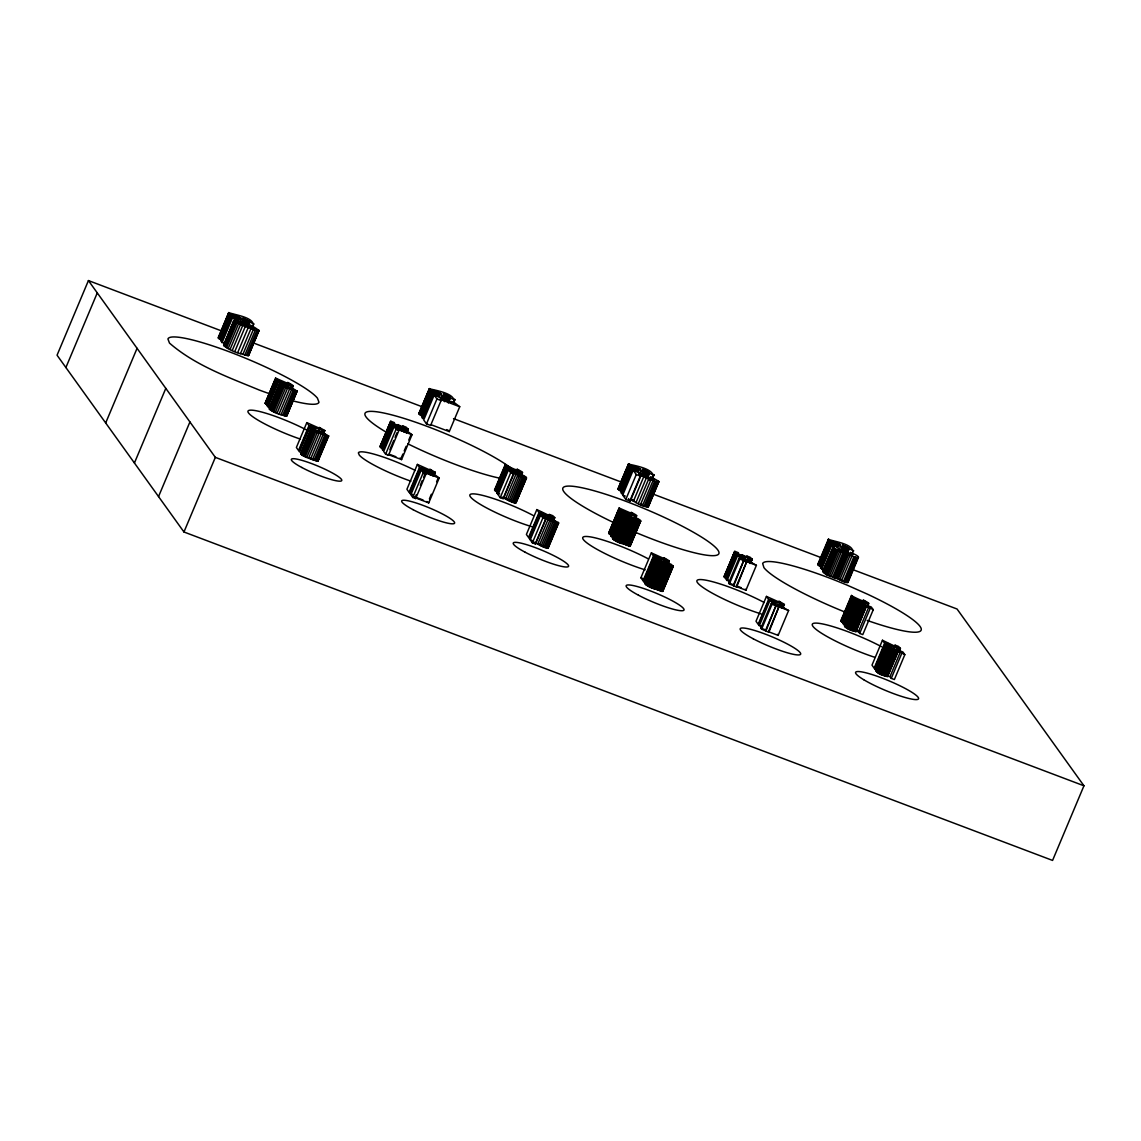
<?xml version="1.0" encoding="UTF-8"?>
<svg xmlns="http://www.w3.org/2000/svg" width="1141" height="1141" viewBox="0 0 1141 1141"><rect width="100%" height="100%" fill="white"/><g stroke="black" fill="none" stroke-linecap="round" stroke-linejoin="round"><path stroke-width="1.5" d="M306.829 422.612L321.363 429.144L319.152 427.404C334.698 435.491 312.948 427.518 310.851 425.065L312.106 426.805L308.983 425.622L306.829 422.612L296.375 447.486L298.528 450.495L308.983 425.622M417.378 464.401L431.911 470.933L429.701 469.208C445.247 477.295 423.496 469.322 421.4 466.869L422.655 468.594L419.531 467.425L417.378 464.401L406.909 489.289L409.077 492.299L419.531 467.425M502.097 497.091C504.165 498.146 516.859 505.677 515.005 501.527M526.457 478.008L524.389 475.84L520.852 474.556L523.063 476.296L521.095 475.826L508.515 469.764L498.061 494.638L500.214 497.661L503.338 498.831L513.792 473.957L512.551 472.217L520.924 476.496L526.457 478.008L516.003 502.881M535.514 544L532.391 542.831L530.237 539.807L540.691 514.933L555.225 521.466L553.014 519.726C568.56 527.812 546.81 519.854 544.728 517.386L545.969 519.126L535.514 544L534.259 542.26C537.183 543.473 546.753 550.005 547.709 547.152M553.257 521.023L554.826 517.615L552.729 515.661L549.178 514.377L551.388 516.117L549.434 515.646L536.841 509.585L526.386 534.459L528.554 537.468L539.008 512.594L536.841 509.585M649.486 480.19L650.798 477.081L653.95 479.562L633.184 470.235L622.715 495.108L625.81 499.416L630.26 501.099L640.714 476.225L638.931 473.743L640.843 474.813L630.388 499.687C635.138 501.569 644.323 508.472 648.159 506.148M650.798 477.081C672.463 487.564 644.237 478.607 640.843 474.813M651.354 552.886L665.888 559.404L663.677 557.678C679.223 565.765 657.473 557.792 655.39 555.339L656.631 557.065L653.508 555.895L651.354 552.886L640.9 577.76L643.053 580.769L653.508 555.895M766.452 596.401L781 602.933L778.79 601.193C794.321 609.28 772.571 601.321 770.489 598.854L771.73 600.594L768.62 599.41L766.452 596.401L755.998 621.274L758.166 624.284L768.62 599.41M899.094 651.611L900.434 648.288L898.338 646.334L894.786 645.05L896.997 646.79L895.029 646.319L882.449 640.258L871.995 665.146L874.163 668.155L884.617 643.282L882.449 640.258M221.796 331.004L88.427 280.572L57.05 355.208L183.958 531.991L1052.572 860.428L1083.95 785.792L957.042 609.009L853.668 569.93M65.893 367.516L97.27 292.895M105.685 422.954L137.063 348.319M134.424 462.989L165.802 388.368M221.91 340.674L218.159 337.736L228.756 312.591C235.132 315.101 256.625 317.483 252.86 327.21M218.359 338.164L228.756 312.591M218.858 338.692L228.813 313.276M219.614 339.291L230.068 314.417L229.312 313.818M220.627 339.961L231.081 315.073L230.068 314.417M231.48 316.485L232.479 317.883L238.697 320.236L237.699 318.852L231.48 316.485L221.012 341.373L225.134 343.94M222.566 339.119L227.786 326.683M229.099 323.573L232.365 315.8L231.081 315.073M222.024 342.756L232.479 317.883M158.542 496.577L189.919 421.956M223.565 345.21L234.019 320.336C242.377 321.548 252.403 324.928 259.007 330.619L248.553 355.493C240.509 354.166 229.041 350.915 223.807 344.953L234.262 320.079M223.764 345.694L234.019 320.336M225.818 341.829L234.96 320.05M224.378 346.351L234.832 321.477L234.233 320.821M225.305 347.049L235.773 322.176L234.832 321.477M226.56 347.805L237.014 322.932L235.773 322.176M237.613 321.805L238.911 318.696L245.429 320.321L242.819 317.982L249.551 321.648L248.225 325.456M228.129 348.618L238.583 323.744L237.014 322.932M239.738 322.589L241.051 319.466M230.026 349.503L240.48 324.629L238.583 323.744M241.379 323.103L242.691 319.993M242.605 323.416L243.903 320.307M243.375 323.716L245.329 319.052M232.251 350.458L242.705 325.584L255.299 330.234L259.007 330.619M243.889 323.531L245.344 319.865M244.117 323.431L245.429 320.321M244.431 324.215L246.399 319.551M245.372 324.7L247.326 320.036M234.804 351.499L245.258 326.611M246.156 325.142L248.11 320.478M247.44 324.001L248.752 320.892M247.911 324.386L249.223 321.277M248.239 324.757L249.551 321.648M237.685 352.612L248.153 327.738M240.466 353.639L250.92 328.765M242.848 354.466L253.302 329.592M244.83 355.108L255.299 330.234M246.413 355.536L256.868 330.662M247.568 355.75L258.037 330.876M258.793 330.12L248.553 355.493M248.296 355.75L258.75 330.861M183.958 531.991L215.335 457.356L88.427 280.572M268.62 405.925L265.154 403.258L275.58 378.099L289.771 384.303L287.632 382.406C304.148 390.65 276.692 381.607 275.58 378.099M275.252 379.368L265.154 403.258M265.397 403.686L275.851 378.798M265.767 404.099L276.222 379.226M266.281 404.527L276.735 379.653M266.923 404.984L277.391 380.11M279.089 381.051L268.106 407.109L267.408 406.125L278.176 380.581M269.176 408.82L279.816 383.761L291.055 387.455L297.131 391.149L286.676 416.023C281.699 415.31 271.159 412.229 269.846 408.621L280.301 383.747M269.333 409.163L279.816 383.761M269.761 409.619L279.787 384.289M270.403 410.104L280.871 385.23L280.215 384.745M271.287 410.632L281.741 385.758L280.871 385.23M272.385 411.202L282.84 386.328L281.741 385.758M273.712 411.83L284.166 386.956L282.84 386.328M284.366 386.228L285.664 383.119M285.079 386.713L286.377 383.604M275.266 412.5L285.721 387.626L297.131 391.149M287.375 387.854L288.673 384.745M277.049 413.213L287.503 388.339M279.074 413.998L289.529 389.124M290.47 388.995L291.768 385.886M291.112 389.138L292.41 386.029M291.568 389.181L292.88 386.072M281.014 414.725L291.468 389.837M291.854 389.138L293.266 385.672M282.683 415.31L293.137 390.422M284.08 415.752L294.535 390.878M285.179 416.051L295.633 391.178M286.762 413.67L288.73 409.006M291.34 402.787L294.606 395.014M285.992 416.194L296.446 391.32M286.676 416.023L296.988 390.793M286.491 416.194L296.96 391.32M309.382 426.178L298.928 451.052L299.627 452.021L310.081 427.148L309.382 426.178L314.445 428.802L310.081 427.148M300.711 453.733L311.336 428.688L322.589 432.382L328.665 436.062L318.025 461.121C315.315 461.007 297.901 454.845 302.18 453.69M300.853 454.089L311.336 428.688M301.367 453.548L311.835 428.674M301.281 454.546L311.308 429.216M301.937 455.031L312.392 430.157L311.735 429.658M312.991 430.071L314.303 426.962M302.807 455.559L313.262 430.685L312.392 430.157M303.905 456.129L314.36 431.255L313.262 430.685M314.788 430.998L316.1 427.889M305.232 456.757L315.686 431.869L314.36 431.255M306.786 457.413L317.241 432.539L328.665 436.062M317.925 432.439L319.223 429.33M308.583 458.14L319.038 433.266M310.594 458.924L321.063 434.051M321.434 433.737L322.746 430.628M323.331 433.437L324.629 430.328M312.534 459.638L323.003 434.764M323.231 434.051L324.8 430.642M314.217 460.222L324.672 435.349M315.601 460.679L326.055 435.791M316.699 460.964L327.153 436.09M319.594 455.487L318.025 461.121M320.906 452.378L322.86 447.714M324.828 443.05L327.438 436.832M317.526 461.121L327.98 436.247M318.054 460.593L328.508 435.719M382.606 448.898L380.024 446.431L390.807 421.257L394.387 422.612L394.144 423.625L396.797 424.994L398.295 425.351L397.938 424.609L404.285 427.704L402.531 425.85L406.011 427.105L408.164 429.116L406.881 432.439M380.053 446.716L390.807 421.257M380.295 447.129L390.479 421.542M380.666 447.543L390.75 422.241M381.18 447.985L391.121 422.669M381.821 448.427L392.276 423.553L391.634 423.097M392.276 423.553L393.075 424.024L382.306 449.568L383.005 450.552L393.46 425.679L392.761 424.694L397.824 427.319L393.46 425.679M392.675 427.604L393.973 424.495L393.075 424.024M412.029 434.735L408.435 432.011L394.13 426.606L383.676 451.479L385.615 454.189L388.496 455.273L398.951 430.399L398.352 429.558L412.029 434.735L401.575 459.609L387.897 454.432L388.496 455.273M385.615 454.189L396.07 429.316L394.13 426.606M396.84 429.358L398.152 426.249L408.193 429.33M397.553 429.572L398.851 426.463M398.109 429.715L399.407 426.606M389.851 449.768L393.773 440.44M395.086 437.331L397.039 432.667M398.523 429.786L399.821 426.677M399.008 429.786L400.562 426.563M399.978 430.157L401.275 427.048M401.019 430.713L402.317 427.604M402.274 431.298L403.572 428.189M403.629 431.854L404.927 428.745M404.57 432.197L405.868 429.087M405.369 432.439L406.667 429.33M406.011 432.582L407.308 429.472M406.467 432.624L407.979 428.802M406.738 432.582L408.164 429.116M429.358 388.753L433.109 391.705L422.655 416.579L418.89 413.627L429.358 388.753C435.448 390.393 457.398 393.602 453.605 403.115M418.89 413.627L429.487 388.496M419.089 414.055L429.544 389.181M401.575 459.609L400.919 458.711L402.887 454.047M404.199 450.937L406.153 446.274M408.763 440.055L410.731 435.391M419.588 414.597L430.043 389.723M420.344 415.196L430.813 390.322M421.371 415.852L431.826 390.978M432.211 392.39L421.756 417.264L422.755 418.661L433.209 393.788L432.211 392.39L438.444 394.743L439.442 396.141L433.209 393.788M459.737 406.724L454.617 402.844L450.766 401.39L451.651 402.63L434.165 395.114L423.71 419.988L426.492 423.867L430.613 425.422L441.068 400.548L440.198 399.336L459.737 406.724L449.283 431.598L431.369 424.823M426.492 423.867L436.946 398.979L434.165 395.114M440.483 398.48L441.781 395.371L446.174 396.227L443.549 393.887L448.071 395.927L450.41 397.981L448.299 402.916M441.467 400.562L443.421 395.898M443.336 399.321L444.648 396.212M444.12 399.621L446.074 394.957M444.22 399.45L445.532 396.341M444.12 400.42L446.088 395.756M444.206 400.89L446.174 396.227M444.519 401.675L447.129 395.456M446.102 400.591L448.071 395.927M446.887 401.047L448.855 396.383M447.529 401.461L449.483 396.797M423.682 473.715L424.994 470.605L419.931 467.981L409.476 492.855L413.085 494.923M447.999 401.846L449.968 397.182M448.327 402.202L450.281 397.539M410.175 493.825L420.63 468.951L419.931 467.981M416.379 494.609L415.067 497.718L428.745 502.881L439.199 478.008L435.605 475.298L421.3 469.878L410.846 494.752L412.785 497.462L415.681 498.56L426.135 473.686L425.522 472.83L423.568 477.494M412.785 497.462L423.24 472.588L421.3 469.878M453.291 402.302L454.603 399.193M453.562 402.816L454.874 399.707M425.336 472.802L426.648 469.693M420.302 485.282L422.256 480.603M426.962 473.572L428.26 470.463M428.474 474.242L429.772 471.133M429.943 474.827L431.255 471.718M431.056 475.226L432.353 472.117M431.983 475.54L433.295 472.431M432.753 475.74L434.065 472.631M433.366 475.854L434.664 472.745M433.88 475.241L435.177 472.132M433.78 475.854L435.349 472.445M429.415 498.874L431.369 494.21M436.604 481.773L437.902 478.664M498.004 492.655L494.524 489.988L505.278 464.544C505.335 465.343 524.974 474.285 517.001 469.136C533.931 477.323 504.75 468.295 505.278 464.544M494.766 490.402L505.221 465.528M495.137 490.83L505.591 465.956M495.65 491.258L506.105 466.384M496.306 491.714L506.761 466.84M508.458 467.781L497.476 493.839L496.777 492.855L507.545 467.297M500.214 497.661L510.683 472.773L508.515 469.764M512.58 473.002L513.892 469.892M512.994 473.073L514.306 469.964M513.479 473.059L514.791 469.949M515.047 469.85L503.423 497.847M514.434 472.645L515.746 469.536M514.448 473.444L515.761 470.334M515.49 474L516.802 470.891M505.534 499.002L515.989 474.114M516.745 474.585L518.057 471.475M507.331 499.929L517.786 475.055M518.1 475.141L519.412 472.032M518.385 477.024L520.353 472.36M508.943 500.699L519.412 475.826M519.84 475.726L521.152 472.616M520.481 475.868L521.794 472.759M520.938 475.911L522.25 472.802M510.455 501.37L520.924 476.496M521.223 475.854L522.649 472.403M511.938 501.954L522.393 477.081M513.036 502.354L523.505 477.48M513.978 502.653L524.432 477.779M514.748 502.867L525.202 477.993M516.188 500.428L518.142 495.765M519.455 492.655L525.987 477.109M515.347 502.967L525.816 478.093M515.875 502.368L526.329 477.494M515.775 502.981L526.486 477.794M539.408 513.15L528.953 538.024L529.652 539.008L540.107 514.12L539.408 513.15L544.471 515.775L540.107 514.12M532.391 542.831L542.859 517.943L540.691 514.933M544.813 517.971L546.125 514.862L540.877 512.038L542.132 513.778L539.008 512.594M535.6 543.016L546.054 518.142M546.425 518.756L547.737 515.646L546.125 514.862M547.937 519.412L549.249 516.303L554.797 517.814M537.711 544.157L548.165 519.283M549.42 520.011L550.732 516.902M539.508 545.098L549.962 520.21M550.533 520.41L551.83 517.301M551.46 520.71L552.772 517.6M541.119 545.869L551.588 520.995M552.23 520.909L553.542 517.8M552.829 521.023L554.141 517.914M542.631 546.539L553.085 521.665M544.114 547.124L554.569 522.25M545.213 547.523L555.681 522.649M546.154 547.823L556.608 522.949M546.924 548.037L557.379 523.163M549.662 542.488L553.585 533.161M554.897 530.052L558.163 522.278M547.523 548.136L557.992 523.263M547.951 548.151L558.505 522.649M548.179 548.051L558.662 522.963M628.491 464.045L632.242 466.997L621.788 491.871L618.023 488.933L628.491 464.045C634.581 465.685 656.531 468.894 652.738 478.407M618.023 488.933L628.62 463.788M618.222 489.361L629.09 463.702M618.722 489.888L629.176 465.015M619.477 490.502L629.946 465.614M620.504 491.158L630.959 466.284M631.344 467.696L620.889 492.57L621.888 493.953L632.342 469.079L631.344 467.696L637.577 470.049L638.575 471.433L632.342 469.079M612.161 535.828L608.695 533.161L619.121 508.002L633.312 514.206L631.158 512.295C647.689 520.538 620.219 511.51 619.121 508.002M618.779 509.271L608.695 533.161M608.923 533.574L619.378 508.701M609.294 534.002L619.763 509.128M609.807 534.43L620.262 509.556M610.464 534.872L620.918 509.998M625.81 499.416L636.264 474.542L633.184 470.235M622.615 510.954L611.633 536.997L610.934 536.028L621.702 510.469M612.503 538.224L623.286 513.065L626.865 514.42L626.637 515.432L629.276 516.802L630.773 517.144L630.417 516.417L636.764 519.512L635.009 517.643L638.489 518.898L640.672 521.137L630.203 546.011C624.983 543.986 615.441 543.016 612.817 537.939M639.616 473.786L640.914 470.677L645.307 471.518L642.683 469.179L647.204 471.233L649.543 473.287L647.432 478.207M612.532 538.509L623.286 513.065M612.774 538.923L622.957 513.35M613.145 539.351L623.228 514.049M613.658 539.779L623.599 514.477M640.6 475.854L642.554 471.19M614.3 540.235L624.769 515.347L624.113 514.905M642.469 474.613L643.781 471.504M615.099 540.691L625.553 515.818L624.769 515.347M642.896 475.326L645.207 470.249M626.181 516.032L627.493 512.922M642.711 476.31L644.665 471.632M643.11 476.282L645.221 471.062M615.997 541.176L626.452 516.303L625.553 515.818M643.339 476.182L645.307 471.518M626.737 516.174L628.049 513.065M627.151 516.245L628.463 513.136M633.398 501.327L646.277 470.748M626.994 517.786L628.948 513.122M617.024 541.661L629.204 513.008M628.605 515.803L629.903 512.694M645.236 475.897L647.204 471.233M627.949 518.157L629.918 513.493M618.137 542.146L628.591 517.272L640.672 521.137M645.378 477.894L647.988 471.675M629.647 517.173L630.959 514.063M635.965 502.653L646.419 477.779M646.662 476.753L648.616 472.089M619.306 542.617L629.775 517.743M647.132 477.152L649.101 472.488M647.46 477.509L649.414 472.845M620.176 542.931L630.631 518.043M630.902 517.757L632.214 514.648M620.875 543.145L631.33 518.271M621.431 543.287L631.886 518.413M638.275 503.766L648.744 478.892M621.845 543.358L632.299 518.485M622.344 543.344L632.799 518.47M622.587 543.244L633.041 518.356M633.198 518.642L634.51 515.532M630.488 525.816L631.786 522.706M623.3 543.729L633.754 518.855M633.997 518.884L635.309 515.775M640.443 504.721L650.898 479.848M634.638 519.027L635.951 515.917M624.341 544.286L634.795 519.412M651.782 479.149L653.736 474.485M635.095 519.069L636.407 515.96M635.38 519.027L636.806 515.561M652.695 478.108L654.007 474.998M625.596 544.87L636.05 519.996M642.554 505.563L653.009 480.689M626.951 545.427L637.405 520.553M644.123 506.133L654.592 481.26M627.892 545.755L638.347 520.881M628.691 546.011L639.145 521.123M645.464 506.561L655.918 481.687M630.317 543.515L632.271 538.852M633.583 535.742L635.537 531.078M637.505 526.415L640.115 520.196M629.333 546.154L639.787 521.28M629.789 546.197L640.458 520.596M630.074 546.14L640.643 520.924M646.562 506.861L657.031 481.987M652.909 493.154L654.877 488.491M647.432 507.018L657.886 482.144M648.815 504.593L658.628 481.26M648.031 507.018L658.485 482.144M648.359 506.875L658.856 481.716M653.907 556.451L658.97 559.076L653.907 556.451L643.453 581.325L647.061 583.393M644.152 582.295L654.62 557.421M645.022 583.522L655.804 558.363L659.384 559.718L659.156 560.73L661.794 562.099L663.292 562.442L662.935 561.714L669.282 564.809L667.528 562.941L671.008 564.196L673.19 566.435L662.721 591.309C657.458 589.269 647.96 588.328 645.335 583.236M645.05 583.807L656.717 556.081M645.293 584.221L655.476 558.648M645.663 584.648L655.747 559.347M646.177 585.076L656.118 559.775M646.819 585.533L657.287 560.645L656.631 560.202M657.516 560.345L658.828 557.236M647.617 585.989L658.072 561.115L657.287 560.645M648.516 586.474L658.97 561.6L658.072 561.115M659.313 561.272L660.625 558.163M649.543 586.959L659.997 562.085L658.97 561.6M660.939 562.042L662.251 558.933M650.655 587.444L661.11 562.57L673.19 566.435M651.825 587.915L662.293 563.041M662.45 562.713L663.748 559.603M652.695 588.228L663.149 563.34M653.394 588.442L663.848 563.568M663.934 563.297L665.232 560.188M653.95 588.585L664.404 563.711M654.364 588.656L664.818 563.782M665.032 563.697L666.344 560.588M654.863 588.642L665.317 563.768M655.105 588.542L665.56 563.654M662.351 572.668L663.648 569.559M665.973 564.011L667.271 560.901M655.818 589.027L666.273 564.153M666.743 564.21L668.041 561.101M656.859 589.583L667.314 564.709M667.342 564.324L668.64 561.215M667.756 564.324L669.168 560.602M667.984 564.225L669.325 560.916M658.115 590.168L668.569 565.294M659.469 590.724L669.938 565.85M660.411 591.052L670.865 566.178M661.21 591.309L671.664 566.421M664.133 585.704L662.179 590.368L662.721 591.309L673.161 566.221M669.368 573.267L672.634 565.494M661.851 591.452L672.306 566.578M662.308 591.494L672.99 565.893M727.559 579.457L724.064 576.505L734.833 551.345L738.427 552.7L738.184 553.713L740.837 555.082L742.32 555.425L741.978 554.697L748.325 557.792L746.571 555.938L750.051 557.179L752.204 559.204L750.778 562.656M724.093 576.79L734.833 551.345M724.335 577.203L734.519 551.631M724.706 577.631L734.79 552.33M725.22 578.059L735.161 552.757M725.861 578.516L736.316 553.627L735.674 553.185M729.94 581.739L726.346 579.657L736.801 554.783L741.85 557.407L736.801 554.783M726.646 578.986L737.115 554.098L736.316 553.627M727.045 580.641L738.013 554.583L737.115 554.098M746.699 561.657L736.644 587.087L729.37 583.935L728.657 582.937L739.111 558.063L743.005 559.532L741.721 557.735L744.802 558.905L756.397 565.323L745.943 590.197L736.245 586.531L746.699 561.657L756.397 565.323M729.37 583.935L739.839 559.061L739.111 558.063M743.048 559.86L744.602 556.651L752.219 559.418M743.304 559.76L744.602 556.651M733.264 585.404L743.732 560.531L739.839 559.061M744.003 560.245L745.315 557.136M733.663 585.961L743.732 560.531M746.3 561.386L747.612 558.277M747.669 561.942L748.967 558.833M748.61 562.271L749.908 559.161M749.409 562.527L750.707 559.418M750.036 562.67L751.348 559.561M750.065 563.554L752.019 558.89M750.507 562.713L752.204 559.204M769.02 599.966L774.069 602.591L769.02 599.966L758.565 624.84L762.159 626.922M759.264 625.824L769.719 600.95M788.616 610.506L778.918 606.841L768.863 632.271L761.589 629.119L760.876 628.12L771.345 603.247L775.238 604.716L773.94 602.919L777.021 604.088L788.616 610.506L778.162 635.38L768.463 631.715L778.262 608.395M761.589 629.119L772.058 604.245L771.345 603.247M774.425 604.787L775.723 601.678M765.483 630.588L775.951 605.714L772.058 604.245M765.882 631.144L775.951 605.714M779.032 606.827L780.33 603.717M781.072 607.525L782.369 604.416M781.842 607.739L783.14 604.616M782.441 607.839L783.753 604.73M782.869 607.853L784.423 604.43M823.46 562.727L821.491 567.391L817.74 564.438L828.337 539.308C834.727 541.818 856.206 544.186 852.441 553.927M817.94 564.866L828.808 539.208M818.439 565.408L828.894 540.534L828.337 539.308M819.195 566.007L829.65 541.134L828.894 540.534M820.222 566.663L830.677 541.79L829.65 541.134M824.715 570.643L820.607 568.075L831.062 543.202L837.294 545.555L838.293 546.953L832.06 544.599L831.062 543.202M824.772 559.618L831.96 542.503L830.677 541.79M821.606 569.473L832.06 544.599M850.501 552.486C866.39 558.862 854.281 558.976 847.706 553.513L837.252 578.387L826.54 574.75L822.832 571.227L833.757 545.94C836.553 544.813 841.416 554.084 844.126 550.975C845.367 551.246 858.617 558.405 850.501 552.486L849.204 555.596M822.875 571.627L833.757 545.94M823.217 572.226L833.686 547.352L833.301 546.354M823.759 572.825L834.214 547.951L833.686 547.352M824.487 573.452L834.941 548.564L834.214 547.951M825.414 574.08L835.868 549.206L834.941 548.564M826.54 574.75L836.995 549.876L835.868 549.206M827.838 575.449L838.293 550.561L836.995 549.876M838.678 550.846L840.632 546.182L845.01 547.038L842.4 544.699L849.261 548.792L836.895 578.544M829.293 576.134L839.762 551.26L838.293 550.561M840.304 551.374L842.272 546.71M830.89 576.818L841.345 551.944L847.706 553.513M841.53 551.688L843.499 547.024M842.6 550.846L844.568 546.168M842.315 551.987L844.925 545.769M842.971 551.231L844.939 546.568M842.828 551.802L845.01 547.038M832.573 577.489L843.028 552.615M844.026 550.932L845.98 546.268M833.8 577.931L844.254 553.057M844.953 551.403L846.907 546.739M845.738 551.859L847.706 547.195M834.798 578.245L845.267 553.371M846.365 552.273L848.333 547.609M835.597 578.458L846.052 553.585M846.85 552.658L848.804 547.994M836.182 578.558L846.651 553.685M847.178 553.014L849.132 548.35M847.849 581.582C847.335 584.477 840.347 579.785 838.264 579.072L848.719 554.198M839.747 579.885L850.216 555.011M841.545 580.726L851.999 555.838M843.484 581.511L853.939 556.637M844.825 581.981L855.279 557.108M845.966 582.338L856.42 557.464M846.879 582.552L857.347 557.664M847.549 582.609L858.303 556.708M847.934 582.538L858.56 557.165M844.197 623.571L840.732 620.904L851.486 595.459C851.543 596.244 871.182 605.186 863.209 600.038C880.139 608.239 850.958 599.196 851.486 595.459M840.974 621.317L851.428 596.443M841.345 621.745L851.799 596.857M841.858 622.173L852.313 597.299M842.5 622.615L852.969 597.741M853.753 598.212L842.985 623.77L846.593 625.839M843.684 624.74L854.138 599.866L853.439 598.882L857.804 600.537L858.503 601.507L847.349 628.534C851.614 631.301 855.864 631.187 858.431 631.686L859.672 633.426L862.796 634.596L873.25 609.722L871.296 607.012L862.097 603.589L863.266 604.873L861.512 604.616L855.308 600.836L844.568 625.995L847.349 628.534M844.597 626.266L855.308 600.836M844.811 626.666L855.023 601.122M845.21 627.108L855.265 601.792M845.766 627.55L855.664 602.234M846.494 628.035L856.948 603.147L856.221 602.676M857.533 603.546L858.831 600.437M858.232 603.76L859.53 600.651M848.362 629.048L858.816 604.174L856.948 603.147M858.788 603.903L860.086 600.794M859.202 603.988L860.499 600.879M859.686 603.974L860.999 600.865M859.943 603.86L861.241 600.751M849.489 629.575L859.943 604.701L858.816 604.174M860 605.9L861.954 601.236M850.687 630.089L861.141 605.215L866.475 606.741L867.987 603.66M861.697 604.915L862.995 601.806M851.956 630.588L862.411 605.7M862.953 605.5L864.25 602.391M853.283 631.059L863.751 606.185M864.308 606.042L865.62 602.933M854.352 631.401L864.821 606.527M855.165 631.586L866.133 605.757L873.25 609.722M856.506 629.29L866.133 605.757M855.736 631.658L866.319 605.971M856.021 631.615L866.461 606.156M867.146 606.812L868.458 603.703M867.431 606.77L868.843 603.304M858.431 631.686L868.886 606.798M859.672 633.426L870.141 608.552M885.716 644.808L875.261 669.681L874.562 668.712L885.017 643.838L890.08 646.448L885.017 643.838M876.145 670.937L886.885 645.777L893.103 649.557L894.801 649.942L893.674 648.53L902.888 651.953L904.827 654.663L894.373 679.537L891.264 678.367L890.009 676.627C887.57 676.199 878.057 675.615 876.431 670.651M876.174 671.208L886.885 645.777M876.388 671.607L886.6 646.063M876.787 672.049L886.842 646.733M877.343 672.491L887.242 647.175M878.071 672.976L888.525 648.102L887.798 647.617M878.941 673.475L889.395 648.601L888.525 648.102M890.422 648.659L891.734 645.549L886.486 642.711L887.741 644.451L884.617 643.282M879.939 673.989L890.408 649.115L889.395 648.601M881.066 674.516L891.52 649.643L890.408 649.115M892.034 649.429L893.346 646.319L891.734 645.549M882.264 675.03L892.733 650.156L898.053 651.682L897.71 650.712L904.827 654.663M893.546 650.099L894.858 646.99L900.406 648.502M883.533 675.529L893.988 650.655M884.874 676.014L895.328 651.126M896.141 651.083L897.439 647.974M885.944 676.342L896.398 651.468M897.068 651.383L898.381 648.273M886.742 676.527L897.211 651.654M888.568 672.477L892.476 663.149M893.788 660.04L895.756 655.376M887.441 675.8L897.896 650.912M887.313 676.599L899.151 648.487M887.598 676.556L898.195 651.554M898.438 651.696L899.75 648.587M898.866 651.711L900.178 648.601M890.009 676.627L900.463 651.739M891.264 678.367L901.718 653.493M249.679 322.09L254.172 324.101M450.41 397.981L454.902 400.006M649.543 473.287L654.035 475.298M849.261 548.792L853.753 550.818M315.002 459.438L314.075 459.395M419.032 413.37L420.302 413.356M744.36 556.751L738.013 554.583M620.305 542.018L617.638 541.176M273.341 410.375L272.884 410.689M658.043 589.426L658.828 589.683M851.058 629.49L852.013 629.803M640.686 503.78L642.098 504.265M511.624 501.056L509.613 500.286M542.816 545.869L544.728 546.125M651.34 586.973L652.809 587.087M398.152 426.249L393.973 424.495M441.781 395.371L433.109 391.705M640.914 470.677L632.242 466.997M840.632 546.182L831.96 542.503M309.853 457.883L312.449 458.839M856.235 630.174L859.316 631.315M436.946 398.979L441.068 400.548M636.264 474.542L640.714 476.225M253.473 342.985L423.525 407.28M453.533 418.633L621.931 482.301M653.608 494.281L820.322 557.321M820.607 568.075L823.716 569.259M622.715 495.108L625.282 496.078M854.138 599.866L858.503 601.507M396.07 429.316L398.951 430.399M510.683 472.773L513.792 473.957M744.117 561.087L747.098 562.213M267.408 406.125L270.317 407.223M496.777 492.855L499.687 493.953M610.934 536.028L613.844 537.126M726.346 579.657L729.242 580.755M390.079 454.532L395.898 456.742M728.657 582.937L732.551 584.406M736.929 586.075L741.151 587.658M420.63 468.951L424.994 470.605M425.522 472.83L439.199 478.008M423.24 472.588L426.135 473.686M542.859 517.943L545.969 519.126M776.336 606.27L779.317 607.397M640.9 577.76L643.595 578.772M874.562 668.712L877.472 669.81M530.237 539.807L532.933 540.834M414.354 496.72L423.083 500.015M760.876 628.12L764.77 629.604M215.335 457.356L1083.95 785.792M238.911 318.696L232.365 315.8M841.445 579.657L839.933 579.029M882.635 674.431L880.667 673.561M273.94 411.216L275.723 411.958M624.469 543.687L625.525 544.129M859.943 604.701L861.141 605.215M891.52 649.643L892.733 650.156M240.48 324.629L242.705 325.584M284.166 386.956L285.721 387.626M399.749 458.197L400.919 458.711M315.686 431.869L317.241 432.539M426.919 501.484L428.745 502.881M839.762 551.26L841.345 551.944M628.591 517.272L626.452 516.303M659.997 562.085L661.11 562.57M893.346 646.319L894.858 646.99M547.737 515.646L549.249 516.303M540.734 544.984L541.775 545.455M446.687 429.601L447.457 429.957M507.388 499.245L508.558 499.815M304.405 455.616L305.474 456.143M538.181 543.701L539.565 544.414M631.743 499.43L634.068 500.671M503.552 497.219L506.005 498.546M648.972 585.832L650.156 586.474M656.988 588.984L655.818 588.228M849.089 628.62L848.305 628.106M837.252 578.387L838.264 579.072M880.224 673.29L879.469 672.634M623.756 543.287L622.986 542.56M629.147 544.614L630.203 546.011M745.201 589.17L745.943 590.197M777.42 634.353L778.162 635.38M628.477 498.617L630.26 501.099M448.356 430.314L449.283 431.598M415.067 497.718L415.681 498.56M294.078 401.176A81.867 12.237 22.8 0 0 318.981 402.217L317.426 398.138A81.867 12.237 22.8 0 0 237.513 354.965A81.867 12.237 22.8 0 0 167.941 339.005L169.496 343.099C195.182 365.42 228.171 377.129 259.207 390.022A81.867 12.237 22.8 0 0 270.289 393.987M612.674 522.107A84.605 12.651 22.8 0 1 586.303 488.733A84.605 12.651 22.8 0 1 714.437 546.382A84.605 12.651 22.8 0 1 634.182 531.792M867.16 620.419A85.974 12.851 22.8 0 0 921.286 629.433A85.974 12.851 22.8 0 0 867.645 594.261L847.335 585.233A85.974 12.851 22.8 0 0 762.659 563.497L763.942 567.648A85.974 12.851 22.8 0 0 844.397 611.818M300.283 439.057A40.933 6.119 22.8 0 1 248.068 410.988A40.933 6.119 22.8 0 1 306.002 429.686M410.903 481.16A42.303 6.333 22.8 0 1 359.301 455.116L358.374 452.948A42.303 6.333 22.8 0 1 415.338 470.463M531.877 526.686A43.672 6.532 22.8 0 1 479.291 503.751A43.672 6.532 22.8 0 1 480.361 494.866A43.672 6.532 22.8 0 1 533.218 515.475M645.164 569.844A45.027 6.732 22.8 0 1 591.723 546.197A45.027 6.732 22.8 0 1 594.005 537.596A45.027 6.732 22.8 0 1 648.102 558.762M761.19 613.929A46.396 6.932 22.8 0 1 706.136 589.555A46.396 6.932 22.8 0 1 708.49 580.712A46.396 6.932 22.8 0 1 764.228 602.505M500.172 478.264A83.236 12.451 22.8 0 1 407.85 443.806M385.572 431.797A83.236 12.451 22.8 0 1 398.623 416.779A83.236 12.451 22.8 0 1 511.339 468.366M875.061 657.401A47.765 7.146 22.8 0 1 812.392 624.084A47.765 7.146 22.8 0 1 881.594 646.733M232.85 314.602L240.851 317.954L232.85 314.602M433.58 390.507L441.596 393.845L433.58 390.507M632.713 465.799L640.729 469.151L632.713 465.799M832.431 541.319L840.432 544.656L832.431 541.319M293.936 389.637L282.84 385.444L293.936 389.637M325.456 434.564L314.36 430.371L325.456 434.564M254.472 328.622L238.555 322.318L254.472 328.622M282.226 382.905L277.862 381.251L282.925 383.875L282.226 382.905M511.596 469.636L507.232 467.981L512.295 470.605L511.596 469.636M625.753 512.794L621.389 511.154L626.452 513.778L625.753 512.794M751.605 562.784L745.244 559.618L751.605 562.784M783.824 607.968L777.463 604.801L783.824 607.968M413.028 509.642A28.653 4.279 22.8 0 0 454.532 523.234A28.653 4.279 22.8 0 0 416.936 503.238A28.653 4.279 22.8 0 0 413.028 509.642M525.031 552.158A30.023 4.493 22.8 0 0 568.518 566.392A30.023 4.493 22.8 0 0 529.139 545.455A30.023 4.493 22.8 0 0 525.031 552.158M638.475 595.203A31.392 4.692 22.8 0 0 683.944 610.093A31.392 4.692 22.8 0 0 642.754 588.2A31.392 4.692 22.8 0 0 638.475 595.203M753.146 638.732A32.747 4.892 22.8 0 0 800.597 654.249A32.747 4.892 22.8 0 0 757.624 631.415A32.747 4.892 22.8 0 0 753.146 638.732M863.623 679.651A34.116 5.106 22.8 0 0 917.036 699.547A34.116 5.106 22.8 0 0 880.638 677.512A34.116 5.106 22.8 0 0 863.623 679.651M301.766 467.468A27.284 4.079 22.8 0 0 341.658 480.675A27.284 4.079 22.8 0 0 306.344 461.72A27.284 4.079 22.8 0 0 301.766 467.468"/></g></svg>
